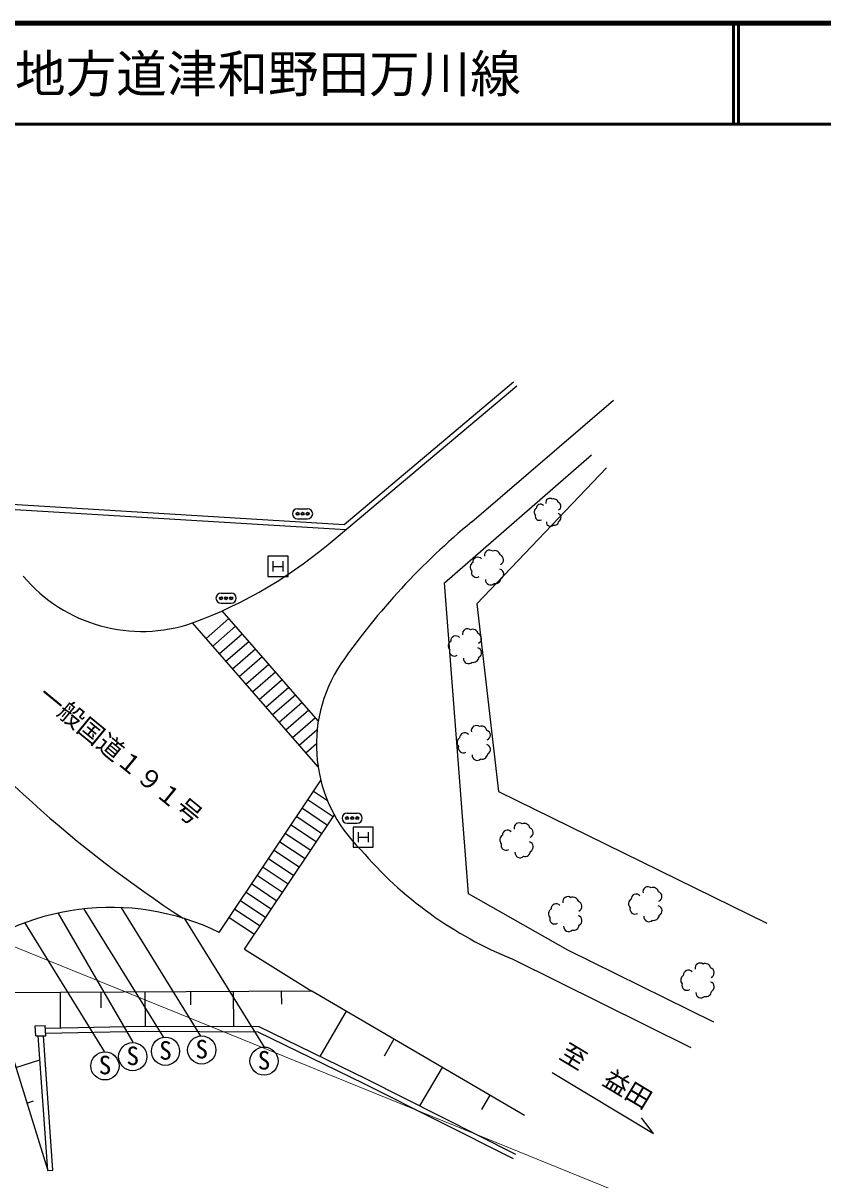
# Model space of a CAD drawing. Units: millimetres, scale not verified. Extents: x 40000 to 680000, y 20000 to 380000.
# Drawn here: x 227537 to 306590, y 265663 to 380000 of the extents above; entities that cross this region are included whole.
import ezdxf
from ezdxf.enums import TextEntityAlignment as Align

# ---------------------------------------------------------------- set-up
doc = ezdxf.new("R2010")
doc.units = ezdxf.units.MM
doc.header["$LTSCALE"] = 1000
for name, color, linetype, lineweight in [('M-STR-HTXT', 7, 'Continuous', 13), ('M-STR-STRC', 7, 'Continuous', 25), ('M-TTL', 2, 'Continuous', 140), ('M-TTL-LINE', 7, 'Continuous', 50)]:
    doc.layers.add(name, color=color, linetype=linetype, lineweight=lineweight)
doc.layers.add('M-TTL-TXT', color=7, linetype='Continuous')
doc.styles.add('ＭＳ ゴシック', font='')
doc.styles.get('ＭＳ ゴシック').set_extended_font_data('MS Gothic')

msp = doc.modelspace()

# ---------------------------------------------------------------- linework, layer by layer
at = {"layer": 'M-STR-HTXT'}
msp.add_line((288899, 263432), (220537, 291182), dxfattribs=at)
at = {"layer": 'M-STR-STRC'}
for p, q in [((258466, 329133), (276340, 344160)), ((259258, 330453), (276018, 344543)), ((271881, 330706), (285907, 342721)), ((269194, 324684), (283722, 337316)), ((285213, 336044), (272396, 322612)), ((225085, 332037), (259427, 329941)), ((225344, 332522), (259258, 330453)), ((254661, 332006), (255661, 332006)), ((254661, 331006), (255661, 331006)), ((251724, 327307), (251724, 325307)), ((253724, 327307), (251724, 327307)), ((253724, 325307), (253724, 327307)), ((252224, 326807), (252224, 325807)), ((252224, 326307), (253224, 326307)), ((253224, 326807), (253224, 325807)), ((251724, 325307), (253724, 325307)), ((247102, 323659), (248102, 323659)), ((271558, 293950), (269194, 324684)), ((247102, 322659), (248102, 322659)), ((272396, 322612), (274532, 304055)), ((256717, 311027), (247214, 321912)), ((256689, 306497), (244279, 320712)), ((245616, 319181), (247876, 321154)), ((246273, 318428), (248533, 320401)), ((246931, 317674), (249191, 319647)), ((247589, 316921), (249849, 318894)), ((248246, 316168), (250506, 318141)), ((248904, 315414), (251164, 317387)), ((249562, 314661), (251822, 316634)), ((250219, 313908), (252479, 315881)), ((250877, 313154), (253137, 315127)), ((251535, 312401), (253795, 314374)), ((252192, 311648), (254452, 313621)), ((252850, 310894), (255110, 312867)), ((253508, 310141), (255768, 312114)), ((254165, 309388), (256425, 311361)), ((254823, 308635), (256561, 310151)), ((255481, 307881), (256525, 308793)), ((246922, 290118), (257014, 305205)), ((255698, 303237), (258191, 301569)), ((256254, 304069), (257620, 303155)), ((274532, 304055), (301064, 291029)), ((255142, 302406), (257635, 300738)), ((259565, 301921), (260565, 301921)), ((249415, 288450), (258301, 301733)), ((254030, 300744), (256523, 299076)), ((254586, 301575), (257079, 299907)), ((259565, 300921), (260565, 300921)), ((253474, 299913), (255967, 298245)), ((260154, 300537), (260154, 298537)), ((262154, 300537), (260154, 300537)), ((260654, 300037), (260654, 299037)), ((261654, 300037), (261654, 299037)), ((262154, 298537), (262154, 300537)), ((252918, 299081), (255411, 297413)), ((260154, 298537), (262154, 298537)), ((260654, 299537), (261654, 299537)), ((251806, 297419), (254299, 295751)), ((252362, 298250), (254855, 296582)), ((251250, 296588), (253743, 294920)), ((250694, 295757), (253187, 294089)), ((249582, 294094), (252075, 292426)), ((250138, 294926), (252631, 293258)), ((281380, 288383), (271558, 293950)), ((249026, 293263), (251519, 291595)), ((230973, 292057), (238365, 279258)), ((233510, 292489), (241406, 279735)), ((237185, 292615), (245081, 279861)), ((247914, 291601), (250407, 289933)), ((248470, 292432), (250963, 290764)), ((227662, 291101), (235558, 278347)), ((243452, 291527), (251348, 278774)), ((249415, 288450), (256090, 284310)), ((295827, 281261), (281380, 288383)), ((275940, 287476), (293548, 278748)), ((256090, 284310), (223021, 284154)), ((224528, 284161), (229966, 266574)), ((231188, 284193), (231205, 280691)), ((235202, 284211), (235209, 282680)), ((239574, 284232), (239590, 280862)), ((244079, 284253), (244085, 282961)), ((248307, 284273), (248323, 280819)), ((253056, 284295), (253062, 283043)), ((277092, 272015), (256090, 284310)), ((259485, 282322), (256879, 277870)), ((228714, 280888), (229715, 280909)), ((228784, 279889), (228714, 280888)), ((229785, 279911), (229715, 280909)), ((229732, 280660), (239292, 280864)), ((229767, 280160), (239296, 280364)), ((239292, 280864), (250842, 280806)), ((239296, 280364), (250726, 280306)), ((250726, 280306), (261224, 275201)), ((250842, 280806), (261446, 275649)), ((228784, 279889), (229785, 279911)), ((229966, 266574), (229034, 279895)), ((230465, 266609), (229535, 279905)), ((264195, 279565), (263214, 277889)), ((226811, 276779), (229200, 277518)), ((268947, 276783), (266724, 272985)), ((261446, 275649), (276193, 268205)), ((279816, 276288), (289842, 270256)), ((261224, 275201), (275968, 267759)), ((227899, 273260), (228565, 273465)), ((273663, 274022), (272848, 272632)), ((289842, 270256), (288653, 271808)), ((229966, 266574), (230465, 266609))]:
    msp.add_line(p, q, dxfattribs=at)
for centre, radius in [((254661, 331506), 150), ((254661, 331506), 100), ((255161, 331506), 150), ((255161, 331506), 100), ((255661, 331506), 150), ((255661, 331506), 100), ((247102, 323159), 150), ((247102, 323159), 100), ((247602, 323159), 150), ((247602, 323159), 100), ((248102, 323159), 150), ((248102, 323159), 100), ((259565, 301421), 150), ((259565, 301421), 100), ((260065, 301421), 150), ((260065, 301421), 100), ((260565, 301421), 150), ((260565, 301421), 100), ((238372, 277841), 1392), ((241609, 278375), 1392), ((245192, 278501), 1392), ((235627, 276929), 1392), ((251348, 277401), 1392)]:
    msp.add_circle(centre, radius, dxfattribs=at)
for centre, radius, start, end in [((279592, 332621), 400, 52.52263, 192.56263), ((279993, 332525), 450, 12.56263, 112.64263), ((254661, 331506), 500, 90, 270), ((255661, 331506), 500, 270, 90), ((278511, 331668), 450, 122.13805, 222.21805), ((278664, 332051), 400, 42.21805, 182.25805), ((280302, 332253), 400, 292.64263, 72.68263), ((317278, 275858), 71198, 129.61428, 145.01361), ((278556, 331259), 400, 162.09805, 302.13805), ((279659, 330661), 400, 175.6776, 315.7176), ((280042, 330813), 450, 255.5976, 355.6776), ((280309, 331127), 400, 295.5576, 75.5976), ((228584, 363315), 45402, 290.22416, 311.16028), ((272487, 326705), 500, 42.21805, 182.25805), ((273647, 327417), 500, 52.52263, 192.56263), ((274149, 327298), 562, 12.56263, 112.64263), ((274535, 326957), 500, 292.64263, 72.68263), ((272295, 326227), 562, 122.13805, 222.21805), ((272351, 325715), 500, 162.09805, 302.13805), ((274543, 325551), 500, 295.5576, 75.5976), ((239278, 335223), 15348, 220.09757, 289.01622), ((273730, 324968), 500, 175.6776, 315.7176), ((274210, 325158), 562, 255.5976, 355.6776), ((247102, 323159), 500, 90, 270), ((248102, 323159), 500, 270, 90), ((270309, 318927), 500, 42.21805, 182.25805), ((271469, 319639), 500, 52.52263, 192.56263), ((271971, 319520), 562, 12.56263, 112.64263), ((272357, 319179), 500, 292.64263, 72.68263), ((270118, 318448), 562, 122.13805, 222.21805), ((270173, 317936), 500, 162.09805, 302.13805), ((272365, 317772), 500, 295.5576, 75.5976), ((271552, 317189), 500, 175.6776, 315.7176), ((272032, 317379), 562, 255.5976, 355.6776), ((308765, 392219), 120072, 219.00953, 236.99535), ((270974, 308674), 14449, 146.34508, 225.89246), ((271178, 309360), 500, 42.21805, 182.25805), ((272338, 310072), 500, 52.52263, 192.56263), ((272839, 309953), 562, 12.56263, 112.64263), ((273226, 309612), 500, 292.64263, 72.68263), ((270986, 308882), 562, 122.13805, 222.21805), ((271042, 308370), 500, 162.09805, 302.13805), ((272421, 307623), 500, 175.6776, 315.7176), ((272900, 307813), 562, 255.5976, 355.6776), ((273234, 308206), 500, 295.5576, 75.5976), ((259565, 301421), 500, 90, 270), ((260565, 301421), 500, 270, 90), ((276570, 300451), 500, 52.52263, 192.56263), ((277072, 300332), 562, 12.56263, 112.64263), ((275219, 299260), 562, 122.13805, 222.21805), ((275411, 299739), 500, 42.21805, 182.25805), ((277458, 299990), 500, 292.64263, 72.68263), ((275275, 298748), 500, 162.09805, 302.13805), ((277466, 298584), 500, 295.5576, 75.5976), ((290387, 323367), 38690, 220.38465, 248.07346), ((276654, 298001), 500, 175.6776, 315.7176), ((277133, 298191), 562, 255.5976, 355.6776), ((288141, 293418), 500, 42.21805, 182.25805), ((289301, 294130), 500, 52.52263, 192.56263), ((289802, 294011), 562, 12.56263, 112.64263), ((290189, 293670), 500, 292.64263, 72.68263), ((280224, 292447), 500, 42.21805, 182.25805), ((281384, 293159), 500, 52.52263, 192.56263), ((281885, 293040), 562, 12.56263, 112.64263), ((282271, 292699), 500, 292.64263, 72.68263), ((287949, 292940), 562, 122.13805, 222.21805), ((290197, 292263), 500, 295.5576, 75.5976), ((236204, 268189), 24408, 63.95315, 130.94021), ((280032, 291969), 562, 122.13805, 222.21805), ((280088, 291456), 500, 162.09805, 302.13805), ((282280, 291293), 500, 295.5576, 75.5976), ((288005, 292427), 500, 162.09805, 302.13805), ((289384, 291681), 500, 175.6776, 315.7176), ((289863, 291871), 562, 255.5976, 355.6776), ((281467, 290710), 500, 175.6776, 315.7176), ((281946, 290900), 562, 255.5976, 355.6776), ((294455, 286599), 500, 52.52263, 192.56263), ((294956, 286480), 562, 12.56263, 112.64263), ((293103, 285409), 562, 122.13805, 222.21805), ((293295, 285887), 500, 42.21805, 182.25805), ((295342, 286139), 500, 292.64263, 72.68263), ((293159, 284897), 500, 162.09805, 302.13805), ((295351, 284733), 500, 295.5576, 75.5976), ((294538, 284150), 500, 175.6776, 315.7176), ((295017, 284340), 562, 255.5976, 355.6776)]:
    msp.add_arc(centre, radius, start, end, dxfattribs=at)
at = {"layer": 'M-TTL'}
msp.add_line((680000, 380000), (40000, 380000), dxfattribs=at)
at = {"layer": 'M-TTL-LINE'}
for p, q in [((297750, 380000), (297750, 370000)), ((298250, 380000), (298250, 370000)), ((40000, 370000), (680000, 370000))]:
    msp.add_line(p, q, dxfattribs=at)

# ---------------------------------------------------------------- texts
at = {"layer": 'M-STR-STRC', "style": 'ＭＳ ゴシック'}
for s, rotation, p in [('一般国道１９１号', 320.616, (228504, 312862)), ('至\u3000益田', 328.967, (280127, 277261))]:
    msp.add_text(s, height=1833, rotation=rotation, dxfattribs=at).set_placement(p, align=Align.BOTTOM_LEFT)
for p in [(241609, 279375), (245192, 279501), (235627, 277929), (238372, 278841), (251348, 278401)]:
    msp.add_text('S', height=1833, dxfattribs=at).set_placement(p, align=Align.TOP_CENTER)
at = {"layer": 'M-TTL-TXT', "style": 'ＭＳ ゴシック'}
msp.add_text('主要地方道津和野田万川線', height=3666, dxfattribs=at).set_placement((216734, 375000), align=Align.MIDDLE_LEFT)

doc.saveas('drawing.dxf')
